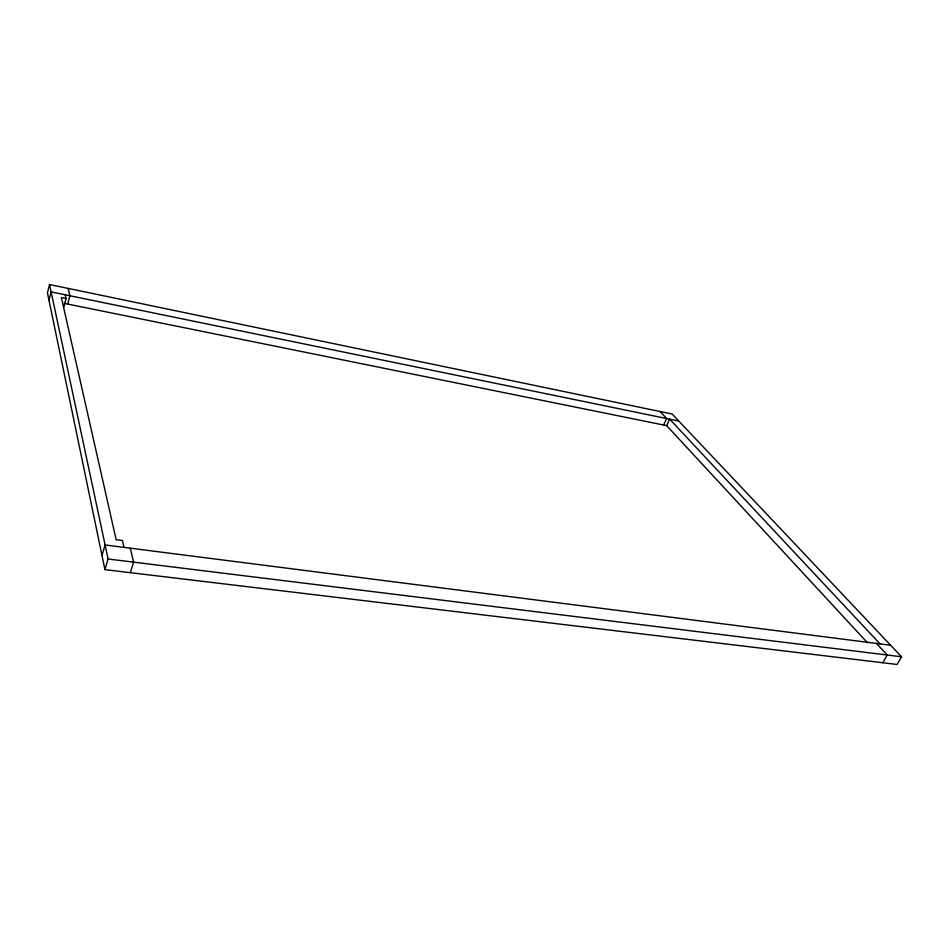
<?xml version="1.0" encoding="UTF-8"?>
<svg xmlns="http://www.w3.org/2000/svg" width="949" height="949" viewBox="0 0 949 949"><rect width="100%" height="100%" fill="white"/><g stroke="black" fill="none" stroke-linecap="round" stroke-linejoin="round"><path stroke-width="1.42" d="M49.562 284.546L47.45 292.861L104.924 569.637L897.066 664.454L901.55 656.791L672.2 414.049L49.562 284.546L108.091 558.997L104.924 569.637M48.992 300.264L51.116 291.877L678.796 421.036M63.915 306.883L66.086 298.508L65.22 294.783M67.723 304.071L69.894 295.744L68.138 288.413M101.994 555.497L105.09 544.963L890.636 645.249M130.357 572.686L133.584 562.14L130.25 548.178M663.624 425.01L666.625 418.533L660.101 411.534M867.552 642.841L666.673 425.638L669.686 419.161L879.996 643.885M882.76 662.734L887.244 655.024L876.425 643.434M108.091 558.997L901.55 656.791M64.224 303.36L666.673 425.638M66.086 298.508L61.377 297.547L116.169 539.72L122.409 540.539L123.999 547.371"/></g></svg>
